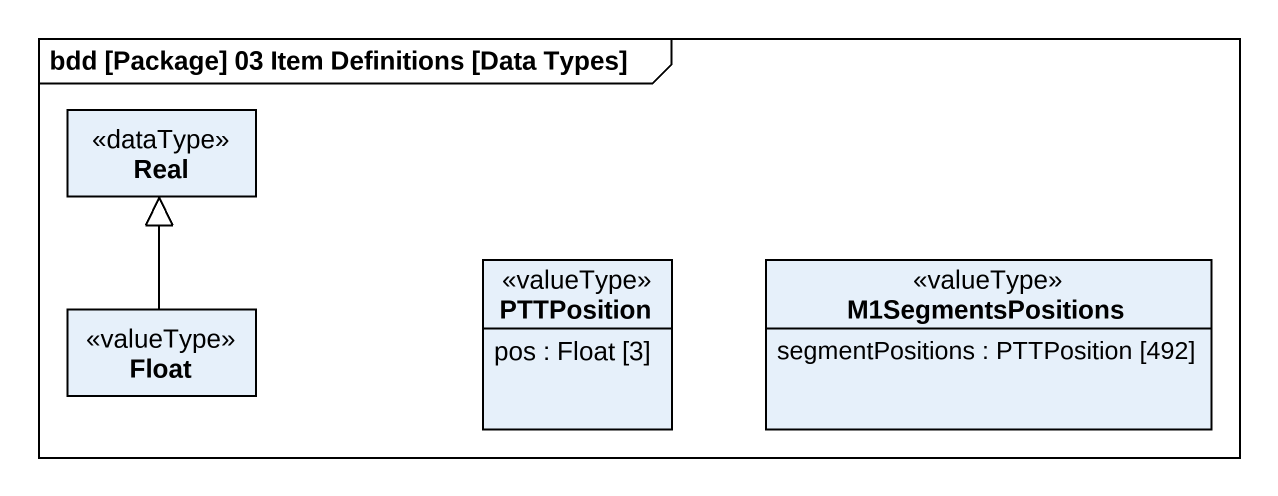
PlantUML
@startuml
mainframe bdd [Package] 03 Item Definitions [Data Types]
hide circle
hide empty members
class Real <<dataType>>
class Float <<valueType>>
class PTTPosition <<valueType>> {
  pos : Float [3]
}
class M1SegmentsPositions <<valueType>> {
  segmentPositions : PTTPosition [492]
}
Float -up-|> Real
@enduml
